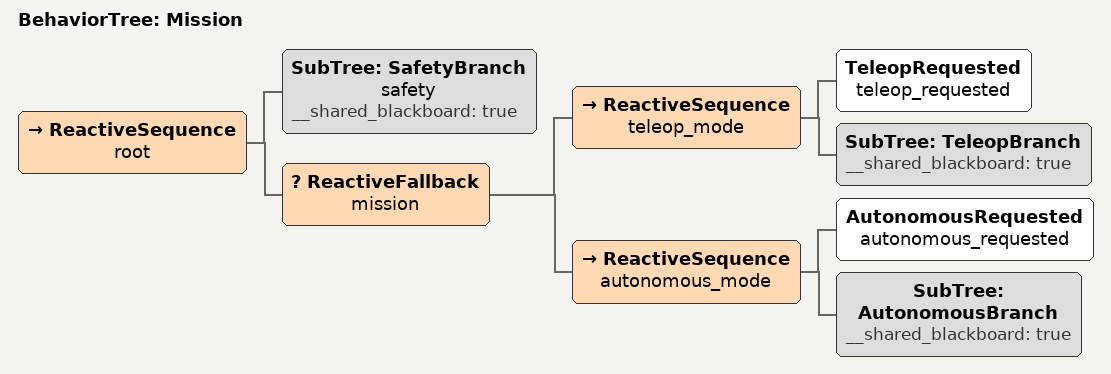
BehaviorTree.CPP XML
<root main_tree_to_execute="Mission">

  <BehaviorTree ID="Mission">
    <ReactiveSequence name="root">
      <SubTree ID="SafetyBranch" name="safety" __shared_blackboard="true"/>
      <ReactiveFallback name="mission">
        <ReactiveSequence name="teleop_mode">
          <TeleopRequested name="teleop_requested"/>
          <SubTree ID="TeleopBranch" __shared_blackboard="true"/>
        </ReactiveSequence>

        <ReactiveSequence name="autonomous_mode">
          <AutonomousRequested name="autonomous_requested"/>
          <SubTree ID="AutonomousBranch" __shared_blackboard="true"/>
        </ReactiveSequence>
      </ReactiveFallback>
    </ReactiveSequence>
  </BehaviorTree>

</root>
